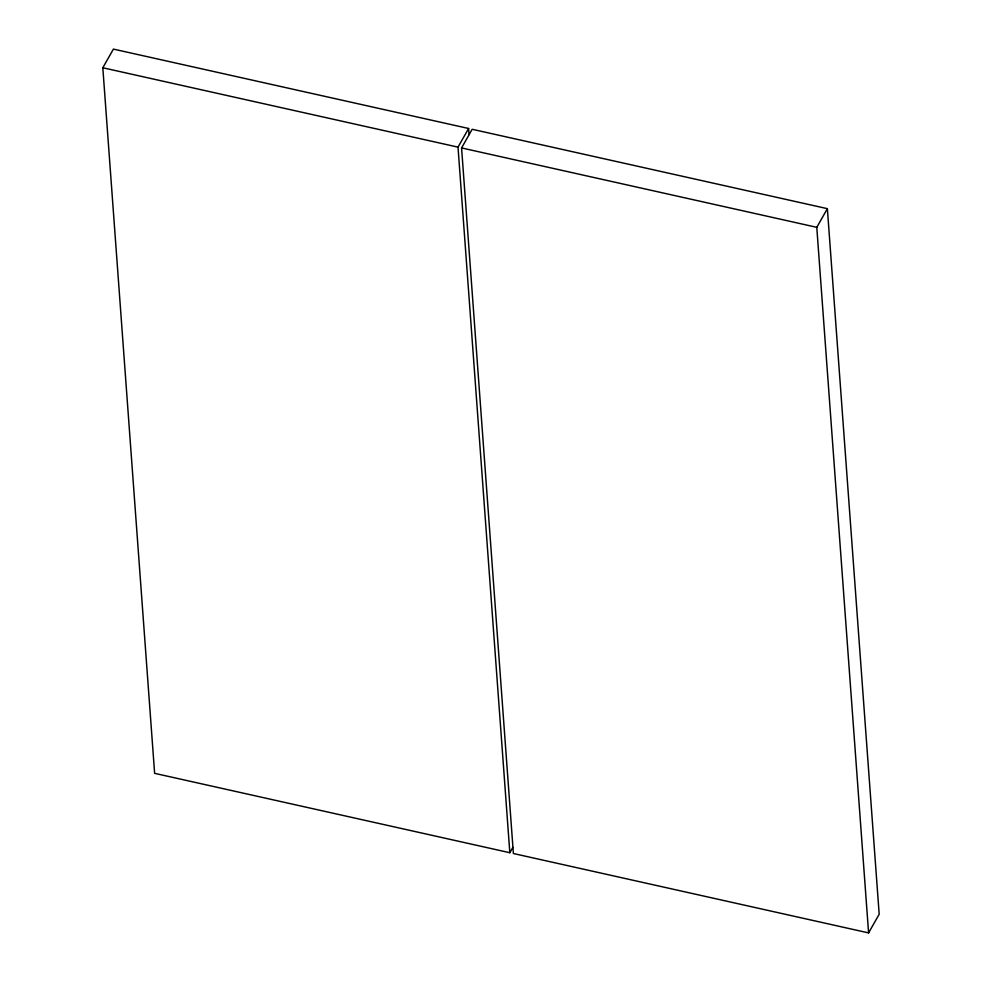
<?xml version="1.0" encoding="UTF-8"?>
<svg xmlns="http://www.w3.org/2000/svg" width="982" height="982" viewBox="0 0 982 982"><rect width="100%" height="100%" fill="white"/><g stroke="black" fill="none" stroke-linecap="round" stroke-linejoin="round"><path stroke-width="1.47" d="M512.862 847.392L509.83 852.72L154.628 773.337L102.815 67.758L113.409 49.1L468.61 128.482L469.065 134.595M509.83 852.72L458.017 147.14L468.61 128.482M461.577 147.938L472.17 129.28L827.372 208.663L879.185 914.242L868.591 932.9L513.39 853.518L461.577 147.938L816.779 227.321L827.372 208.663M102.815 67.758L458.017 147.14M816.779 227.321L868.591 932.9"/></g></svg>
